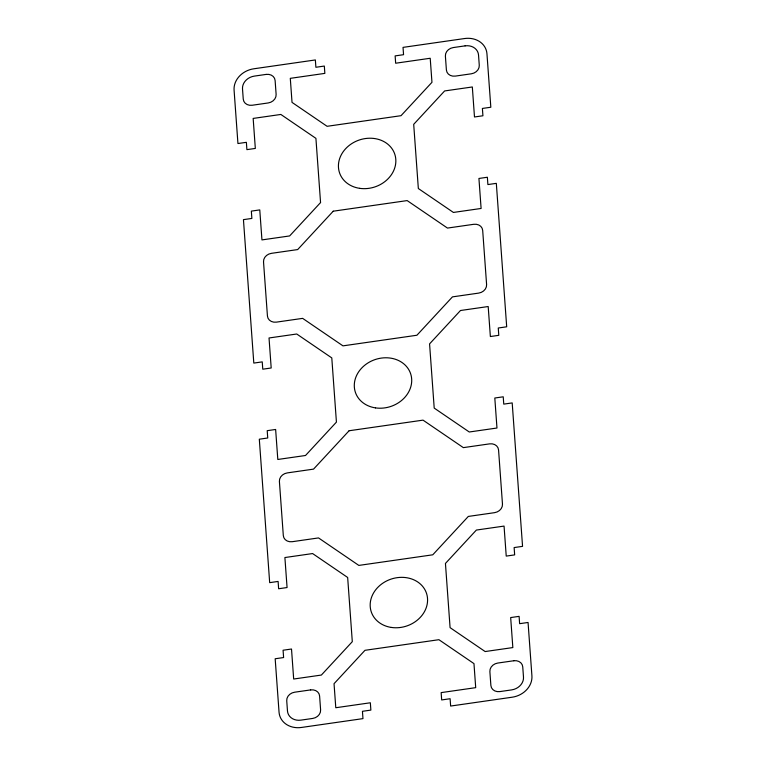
<?xml version="1.0" encoding="UTF-8"?>
<svg xmlns="http://www.w3.org/2000/svg" width="766" height="766" viewBox="0 0 766 766"><rect width="100%" height="100%" fill="white"/><g stroke="black" fill="none" stroke-linecap="round" stroke-linejoin="round"><path stroke-width="1.15" d="M320.561 202.559L289.634 235.938L261.943 239.911L259.77 209.903L251.344 211.119L251.87 218.434L243.444 219.641L253.805 363.084L262.24 361.878L262.767 369.193L271.193 367.986L269.029 337.978L296.729 334.005L331.793 357.913L336.427 422.114L305.51 455.492L277.809 459.466L275.636 429.467L267.21 430.674L267.736 437.989L259.31 439.205L269.68 582.648L278.106 581.432L278.632 588.757L287.068 587.541L284.895 557.543L312.595 553.559L347.659 577.478L352.303 641.669L321.375 675.057L293.675 679.03L291.511 649.022L283.075 650.229L283.611 657.554L275.176 658.76L279.044 712.188A21.429 18.173 -18.9 0 0 301.44 727.461L362.969 718.623L362.442 711.308L370.868 710.101L370.342 702.776L335.786 707.736L334.043 683.693L364.97 650.315L438.908 639.696L473.972 663.615L475.705 687.657L441.149 692.617L441.676 699.942L450.111 698.726L450.638 706.051L512.167 697.213A21.429 18.173 -18.9 0 0 531.92 675.899L528.061 622.471L519.626 623.677L519.099 616.362L510.673 617.568L512.837 647.576L485.146 651.55L450.082 627.641L445.439 563.441L476.366 530.062L504.057 526.089L506.23 556.097L514.656 554.881L514.13 547.566L522.556 546.359L512.195 402.916L503.76 404.122L503.233 396.807L494.807 398.014L496.971 428.022L469.271 431.995L434.207 408.087L429.573 343.886L460.49 310.508L488.191 306.534L490.364 336.533L498.79 335.326L498.264 328.011L506.69 326.795L496.32 183.352L487.894 184.568L487.368 177.243L478.932 178.459L481.105 208.457L453.405 212.441L418.341 188.522L413.697 124.331L444.625 90.943L472.325 86.97L474.489 116.978L482.925 115.771L482.389 108.446L490.824 107.24L486.956 53.812A21.429 18.173 -18.9 0 0 464.56 38.539L403.031 47.377L403.558 54.692L395.132 55.899L395.658 63.224L430.214 58.264L431.957 82.307L401.03 115.685L327.092 126.304L292.028 102.385L290.295 78.343L324.851 73.383L324.324 66.058L315.889 67.274L315.362 59.949L253.833 68.787A21.429 18.173 -18.9 0 0 234.08 90.101L237.939 143.529L246.374 142.323L246.901 149.638L255.327 148.432L253.163 118.424L280.854 114.45L315.918 138.359L320.561 202.559M333.229 211.196L297.677 249.572L271.423 253.335A8.57 7.267 -18.9 0 0 263.523 261.867L267.439 316.023A8.57 7.267 -18.9 0 0 276.402 322.132L302.647 318.369L342.967 345.859L416.905 335.249L452.457 296.873L478.702 293.1A8.57 7.267 -18.9 0 0 486.601 284.579L482.685 230.413A8.57 7.267 -18.9 0 0 473.733 224.304L447.478 228.076L407.167 200.587L333.229 211.196M349.095 430.751L313.543 469.127L287.298 472.9A8.57 7.267 -18.9 0 0 279.399 481.421L283.315 535.587A8.57 7.267 -18.9 0 0 292.267 541.696L318.522 537.923L358.833 565.413L432.771 554.804L468.323 516.428L494.577 512.665A8.57 7.267 -18.9 0 0 502.477 504.133L498.561 449.977A8.57 7.267 -18.9 0 0 489.598 443.868L463.353 447.631L423.033 420.141L349.095 430.751M266.156 74.407L254.36 76.102A12.859 10.906 -18.9 0 0 242.506 88.894L243.253 99.14A8.57 7.267 -18.9 0 0 252.205 105.248L268.224 102.95A8.57 7.267 -18.9 0 0 276.124 94.419L275.118 80.516A8.57 7.267 -18.9 0 0 266.156 74.407M465.096 45.864L453.29 47.559A8.57 7.267 -18.9 0 0 445.391 56.081L446.396 69.984A8.57 7.267 -18.9 0 0 455.358 76.093L471.368 73.795A8.57 7.267 -18.9 0 0 479.267 65.273L478.53 55.028A12.859 10.906 -18.9 0 0 465.096 45.864M310.642 689.907L294.632 692.205A8.57 7.267 -18.9 0 0 286.733 700.727L287.47 710.972A12.859 10.906 -18.9 0 0 300.904 720.136L312.71 718.441A8.57 7.267 -18.9 0 0 320.609 709.919L319.604 696.016A8.57 7.267 -18.9 0 0 310.642 689.907M513.795 660.752L497.776 663.05A8.57 7.267 -18.9 0 0 489.876 671.581L490.882 685.484A8.57 7.267 -18.9 0 0 499.844 691.593L511.64 689.898A12.859 10.906 -18.9 0 0 523.494 677.106L522.747 666.86A8.57 7.267 -18.9 0 0 513.795 660.752M359.618 188.331A29.146 24.723 -18.9 0 0 394.892 154.55A29.146 24.723 -18.9 0 0 346.883 147.445A29.146 24.723 -18.9 0 0 359.618 188.331M375.493 407.885A29.146 24.723 -18.9 0 0 410.758 374.114A29.146 24.723 -18.9 0 0 362.749 367A29.146 24.723 -18.9 0 0 375.493 407.885M391.359 627.44A29.146 24.723 -18.9 0 0 426.624 593.669A29.146 24.723 -18.9 0 0 378.624 586.565A29.146 24.723 -18.9 0 0 391.359 627.44"/></g></svg>
